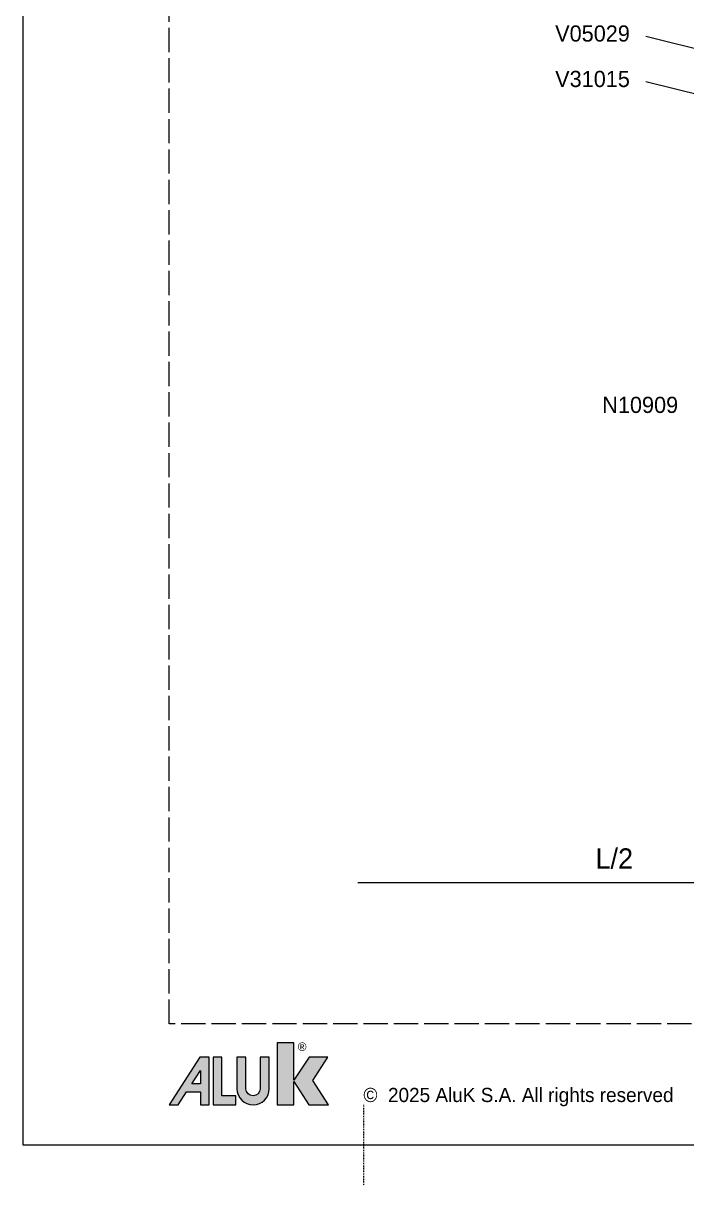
# Model space of a CAD drawing. Header units: millimetres. Extents: x -576 to 4430, y -1196 to 2690.
# Drawn here: x 2080 to 2161.9, y -398 to -254.4 of the extents above; entities that cross this region are included whole.
import ezdxf

# ---------------------------------------------------------------- set-up
doc = ezdxf.new("R2010")
doc.units = ezdxf.units.MM
doc.header["$LTSCALE"] = 0.25
doc.header["$MEASUREMENT"] = 0
doc.linetypes.add('ACAD_ISO02W100', pattern=[15, 12, -3])
doc.linetypes.add('DOT2', pattern=[0.125, 0, -0.125])
doc.layers.get('0').update_dxf_attribs({"lineweight": 5})
doc.layers.get('Defpoints').update_dxf_attribs({"lineweight": 5})
doc.layers.add('01_ALUK Logo', color=7, linetype='Continuous')
doc.layers.add('01_Dimension', color=251, linetype='Continuous', lineweight=9)
doc.layers.add('01_Text', color=40, linetype='Continuous', lineweight=25)
doc.layers.add('02_Block Frame', color=7, linetype='Continuous', lineweight=5, true_color=0xe2001a, plot=False)
doc.layers.add('02_Layout Grid', color=252, linetype='DOT2', lineweight=5, plot=False, transparency=0.5)
doc.styles.add('Aluk Text', font='GOTHIC.TTF')
doc.styles.get("Standard").update_dxf_attribs({"font": 'arial.ttf'})
doc.dimstyles.new('ALUK Manual 1-1', dxfattribs={"dimtxt": 2.5, "dimasz": 1, "dimexe": 2, "dimexo": 4, "dimgap": 1.5, "dimtad": 3, "dimdec": 1, "dimdsep": 46, "dimtxsty": 'Aluk Text', "dimblk": 'DOT', "dimcen": 0, "dimclrd": 256, "dimclre": 256, "dimclrt": 2, "dimaunit": 1, "dimadec": 0, "dimazin": 0, "dimtfac": 0.7, "dimtdec": 1, "dimtmove": 0, "dimatfit": 3, "dimldrblk": 'DOT', "dimfxl": 1, "dimtolj": 2, "dimlwd": -1, "dimlwe": -1, "dimarcsym": 0})

# ---------------------------------------------------------------- blocks, each defined once
blk = doc.blocks.new('_Dot')
at = {"color": 0, "linetype": 'ByBlock', "lineweight": -2}
blk.add_line((-0.5, 0), (-1, 0), dxfattribs=at)
at = {"color": 0, "linetype": 'ByBlock', "const_width": 0.5}
blk.add_lwpolyline([(-0.25, 0, 1), (0.25, 0, 1)], format="xyb", close=True, dxfattribs=at)
blk = doc.blocks.new('*D145')
at = {"layer": '01_Dimension', "ltscale": 0.25, "transparency": 16777216}
for p, q in [((2185.59, -342.56), (2185.59, -362.55)), ((2121.32, -360.55), (2184.59, -360.55))]:
    blk.add_line(p, q, dxfattribs=at)
at = {"layer": 'Defpoints', "color": 0, "ltscale": 0.25, "transparency": 16777216}
for p in [(2185.59, -338.56), (2121.32, -360.55), (2185.59, -360.55)]:
    blk.add_point(p, dxfattribs=at)
at = {"layer": '01_Dimension', "ltscale": 0.25, "transparency": 16777216}
blk.add_blockref('_Dot', (2185.59, -360.55), dxfattribs=at)
at = {"layer": '01_Dimension', "color": 2, "ltscale": 0.25, "transparency": 16777216, "insert": (2152.96, -357.6), "char_height": 2.5, "attachment_point": 5, "style": 'Aluk Text'}
blk.add_mtext('\\A2;L/2', dxfattribs=at)
blk = doc.blocks.new('_None')
blk = doc.blocks.new('A$C14581')
at = {"layer": '01_Text', "insert": (0, -0.19), "char_height": 2, "attachment_point": 7, "style": 'Aluk Text'}
blk.add_mtext_dynamic_manual_height_columns('{\\fPoppins|b0|i0|c0|p2;\\H0.875x;©  2025 AluK S.A. All rights reserved}', width=51.3351, gutter_width=204.25, heights=[0], dxfattribs=at)
blk = doc.blocks.new('AluK Logo')
at = {"layer": '01_ALUK Logo', "true_color": 0xe2001a}
h = blk.add_hatch(color=242, dxfattribs=at)
h.dxf.hatch_style = 1
h.paths.add_polyline_path([(18.02, 3.04), (19.92, 5.98), (17.56, 5.98), (15.66, 3.11), (15.66, 7.76), (13.58, 7.76), (13.58, 0), (15.66, 0), (15.66, 2.93), (17.53, 0), (20, 0)])
at = {"layer": '01_ALUK Logo', "true_color": 0x323338}
h = blk.add_hatch(color=250, dxfattribs=at)
h.dxf.hatch_style = 1
h.paths.add_polyline_path([(3.94, 0), (5.02, 0), (5.02, 5.96), (3.87, 5.96), (0, 0), (1.15, 0), (2.2, 1.63), (3.94, 1.63)])
h.paths.add_polyline_path([(3.95, 2.64), (2.86, 2.64), (3.95, 4.31)], flags=16)
h = blk.add_hatch(color=250, dxfattribs=at)
h.dxf.hatch_style = 1
h.paths.add_polyline_path([(6.62, 1.12), (6.62, 5.97), (5.53, 5.97), (5.53, 0), (8.38, 0), (8.38, 1.12)])
h = blk.add_hatch(color=250, dxfattribs=at)
h.dxf.hatch_style = 1
h.paths.add_polyline_path([(12.57, 5.97), (11.43, 5.97), (11.43, 2.02, -1), (9.65, 2.02), (9.65, 5.97), (8.52, 5.97), (8.52, 2.02, 0.999791), (12.57, 2.02)])
at = {"layer": '01_ALUK Logo', "color": 242, "lineweight": 0, "true_color": 0xe2001a}
blk.add_lwpolyline([(17.53, 0), (20, 0), (18.02, 3.04), (19.92, 5.98), (17.56, 5.98), (15.66, 3.11), (15.66, 7.76), (13.58, 7.76), (13.58, 0), (15.66, 0), (15.66, 2.93)], close=True, dxfattribs=at)
at = {"layer": '01_ALUK Logo', "color": 250, "lineweight": 0, "true_color": 0x323338}
for points in [[(2.2, 1.63), (3.94, 1.63), (3.94, 0), (5.02, 0), (5.02, 5.96), (3.87, 5.96), (0, 0), (1.15, 0)], [(8.38, 0), (8.38, 1.12), (6.62, 1.12), (6.62, 5.97), (5.53, 5.97), (5.53, 0)], [(2.86, 2.64), (3.95, 4.31), (3.95, 2.64)]]:
    blk.add_lwpolyline(points, close=True, dxfattribs=at)
blk.add_lwpolyline([(9.65, 2.02), (9.65, 5.97), (8.52, 5.97), (8.52, 2.02, 1), (12.57, 2.02), (12.57, 5.97), (11.43, 5.97), (11.43, 2.02, -1)], format="xyb", close=True, dxfattribs=at)
at = {"layer": '01_ALUK Logo', "color": 242, "lineweight": 0, "true_color": 0xe2001a, "insert": (16.69, 7.28), "char_height": 1.06, "attachment_point": 5}
blk.add_mtext_dynamic_manual_height_columns('®', width=0.2845, gutter_width=0.756, heights=[0], dxfattribs=at)
blk = doc.blocks.new('PAGE dispari')
at = {"layer": '02_Block Frame'}
blk.add_lwpolyline([(0, 0), (0, 297), (210, 297), (210, 0)], close=True, dxfattribs=at)
at = {"layer": '02_Block Frame', "linetype": 'ACAD_ISO02W100'}
blk.add_lwpolyline([(18, 15), (18, 282), (195, 282), (195, 15)], close=True, dxfattribs=at)
at = {"layer": '02_Layout Grid', "color": 6, "ltscale": 0.25}
blk.add_line((42, 5), (42, -5), dxfattribs=at)
at = {"layer": '01_ALUK Logo', "xscale": 0.9841678626162992, "yscale": 0.9841678626162992, "zscale": 0.9841678626162992}
blk.add_blockref('AluK Logo', (18, 5), dxfattribs=at)
at = {"layer": '01_Text'}
blk.add_blockref('A$C14581', (42, 5), dxfattribs=at)

msp = doc.modelspace()

# ---------------------------------------------------------------- linework, layer by layer
at = {"layer": '01_Dimension'}
for p, q in [((2166.237, -258.38), (2156.874, -256.039)), ((2163.858, -263.396), (2156.874, -261.651))]:
    msp.add_line(p, q, dxfattribs=at)

# ---------------------------------------------------------------- block references
msp.add_blockref('PAGE dispari', (2080, -393))

# ---------------------------------------------------------------- texts
at = {"layer": '01_Text', "style": 'Aluk Text'}
for s, p in [('V05029', (2145.666, -256.689)), ('V31015', (2145.666, -262.301)), ('N10909', (2151.478, -302.555))]:
    msp.add_text(s, height=2, dxfattribs=at).set_placement(p)

# ---------------------------------------------------------------- dimensions: what is measured, and where the dimension line sits
at = {"layer": '01_Dimension', "ltscale": 0.25}
dim = msp.add_linear_dim(base=(2185.594, -360.55), p1=(2121.319, -360.55), p2=(2185.594, -338.565), text='L/2', dimstyle='ALUK Manual 1-1', override={"dimblk1": 'None', "dimblk2": 'Dot', "dimsah": 1, "dimse1": 1, "dimsd1": 0}, dxfattribs=at)
dim.commit()
dim.dimension.update_dxf_attribs({"geometry": '*D145', "text_midpoint": (2152.957, -357.599)})

doc.saveas('drawing.dxf')
